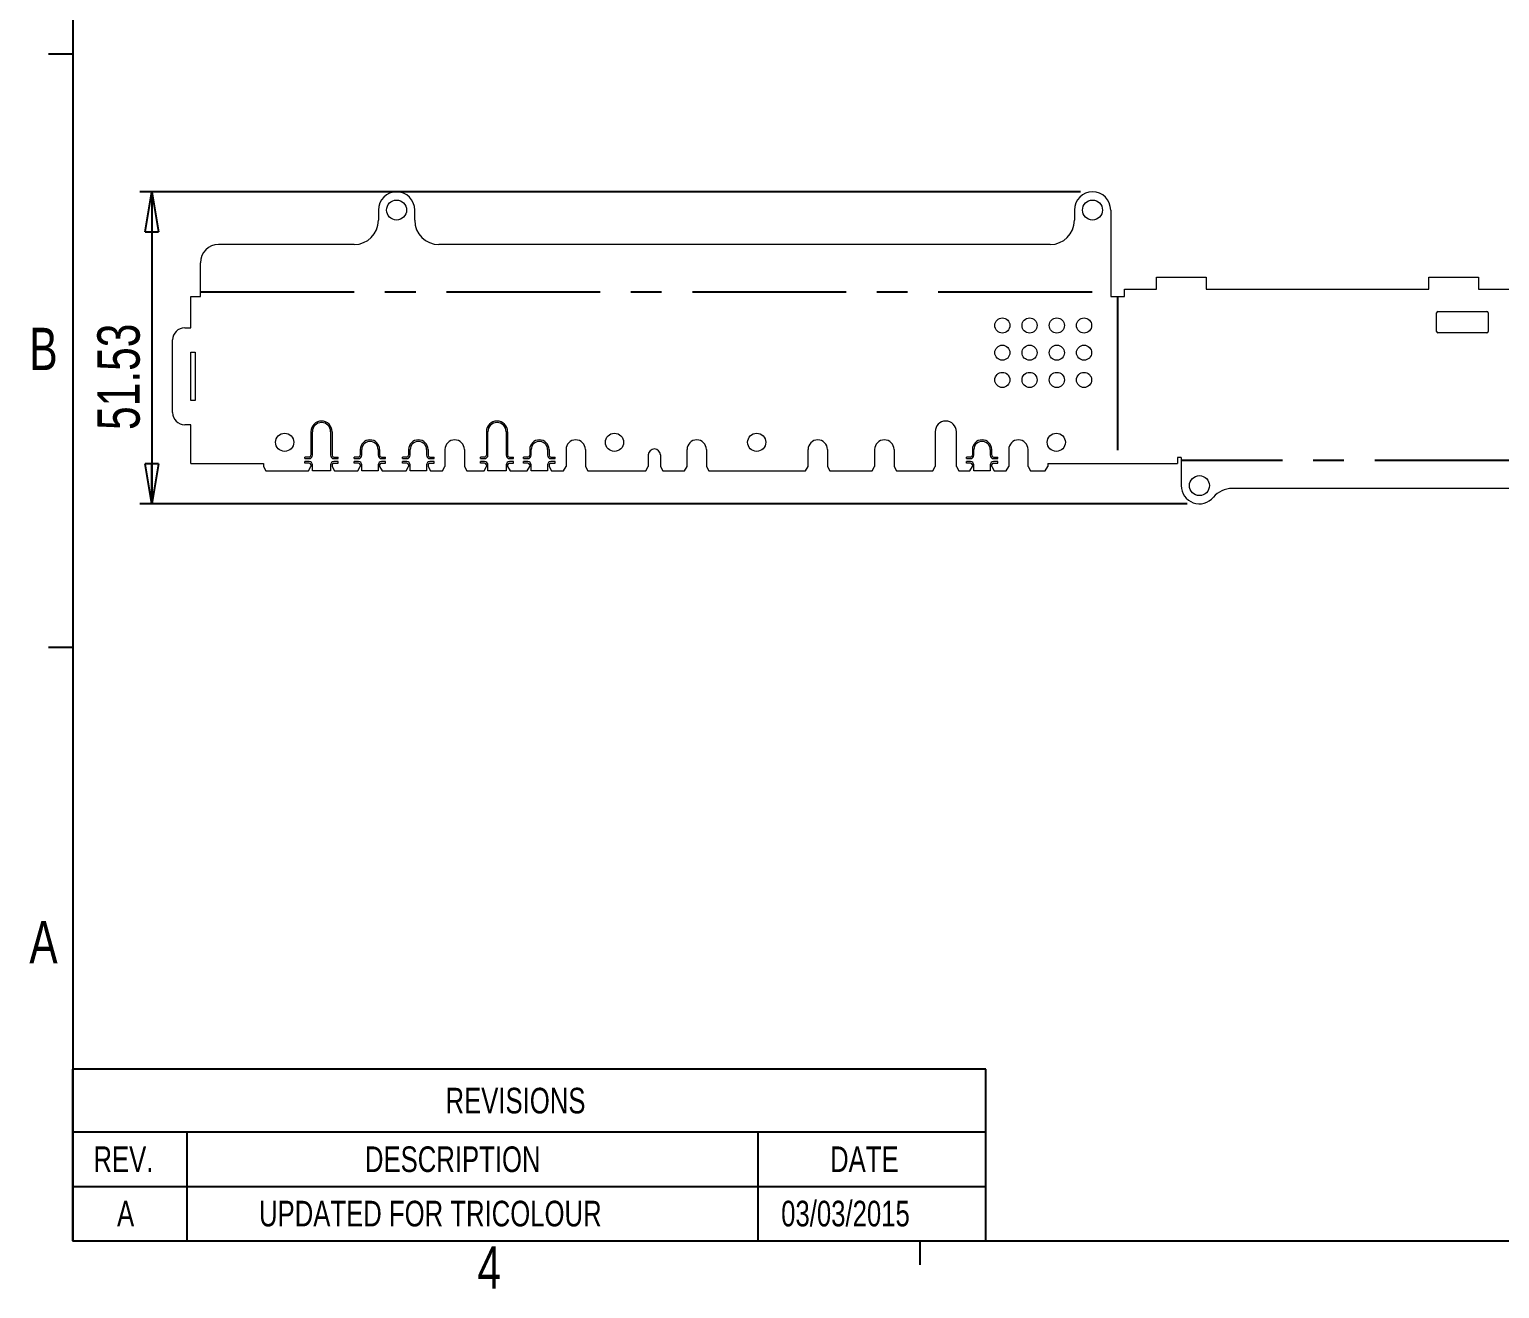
# Model space of a CAD drawing. Header units: millimetres. Extents: x 5 to 292, y 3 to 208.
# Drawn here: x 4.9 to 126.4, y 3 to 107 of the extents above; entities that cross this region are included whole.
import ezdxf

# ---------------------------------------------------------------- set-up
doc = ezdxf.new("R2010")
doc.units = ezdxf.units.MM
doc.linetypes.add('CENTERX2', pattern=[20.32, 12.7, -2.54, 2.54, -2.54])
doc.layers.add('DIMENSIONS', color=179, linetype='Continuous')
doc.layers.add('FORMAT', color=7, linetype='Continuous')
doc.styles.add('SLDTEXTSTYLE1', font='TXT', dxfattribs={"width": 0.75})
doc.dimstyles.new('SLDDIMSTYLE0', dxfattribs={"dimtxt": 3.5, "dimasz": 3.302, "dimexe": 0, "dimexo": 0.0625, "dimgap": 0.875, "dimtad": 2, "dimlfac": 2, "dimrnd": 1e-09, "dimzin": 12, "dimdsep": 46, "dimtxsty": 'SLDTEXTSTYLE1', "dimblk1": 'CLOSED', "dimblk2": 'CLOSED', "dimsah": 1, "dimcen": 0.09, "dimadec": 0, "dimazin": 3, "dimtfac": 1, "dimtmove": 0, "dimatfit": 0, "dimldrblk": 'CLOSED', "dimfxl": 1, "dimfrac": 2, "dimtolj": 1, "dimtzin": 12, "dimarcsym": 0})

# ---------------------------------------------------------------- blocks, each defined once
blk = doc.blocks.new('SW_TABLEANNOTATION_0')
at = {"layer": 'DIMENSIONS', "color": 0}
for p, q in [((0, 0), (0, -14.16)), ((75.46, 0), (0, 0)), ((75.46, -14.16), (75.46, 0)), ((0, -5.18), (75.46, -5.18)), ((9.43, -5.18), (9.43, -9.67)), ((56.6, -5.18), (56.6, -9.67)), ((0, -9.67), (75.46, -9.67)), ((9.43, -9.67), (9.43, -14.16)), ((56.6, -9.67), (56.6, -14.16)), ((0, -14.16), (75.46, -14.16))]:
    blk.add_line(p, q, dxfattribs=at)
at = {"layer": 'DIMENSIONS', "color": 0, "attachment_point": 1, "style": 'SLDTEXTSTYLE1'}
for s, insert, char_height in [('REVISIONS', (30.81, -1.53), 2.117), ('REV.', (1.72, -6.37), 2.117), ('DESCRIPTION', (24.15, -6.37), 2.1167), ('DATE', (62.58, -6.37), 2.117), ('A', (3.67, -10.86), 2.12), ('UPDATED FOR TRICOLOUR', (15.4, -10.86), 2.1167), ('03/03/2015', (58.54, -10.86), 2.117)]:
    blk.add_mtext(s, dxfattribs=dict(at, insert=insert, char_height=char_height))
blk = doc.blocks.new('_CLOSED')
at = {"color": 0, "linetype": 'ByBlock', "lineweight": -2}
for p, q in [((-1, 0.166667), (0, 0)), ((-1, 0.166667), (-1, -0.166667)), ((0, 0), (-1, -0.166667)), ((0, 0), (-1, 0))]:
    blk.add_line(p, q, dxfattribs=at)
blk = doc.blocks.new('_D')
at = {"layer": 'DIMENSIONS'}
for p, q in [((91.75, 93.63), (14.04, 93.63)), ((15.04, 93.63), (15.04, 67.86)), ((100.58, 67.86), (14.04, 67.86))]:
    blk.add_line(p, q, dxfattribs=at)
at = {"layer": 'DIMENSIONS', "xscale": 3.302, "yscale": 3.302}
for p, rotation in [((15.04, 93.63, 27.85), 90), ((15.04, 67.86, 27.85), 270)]:
    blk.add_blockref('_CLOSED', p, dxfattribs=dict(at, rotation=rotation))
at = {"layer": 'DIMENSIONS', "insert": (10.53, 73.96), "char_height": 3.5, "attachment_point": 1, "rotation": 90, "style": 'SLDTEXTSTYLE1'}
blk.add_mtext('51.53', dxfattribs=at)

msp = doc.modelspace()

# ---------------------------------------------------------------- linework, layer by layer
at = {"color": 7, "linetype": 'Continuous', "lineweight": 15}
for p, q in [((33.7529, 92.1263), (33.7529, 91.2763)), ((36.7529, 91.2763), (36.7529, 92.1263)), ((91.2529, 92.1263), (91.2529, 91.2763)), ((94.2529, 92.1263), (94.2529, 84.9943)), ((31.7529, 89.2763), (20.5529, 89.2763)), ((89.2529, 89.2763), (38.7529, 89.2763)), ((19.0529, 84.9943), (19.0529, 87.7763)), ((98.0349, 85.5943), (98.0349, 86.5943)), ((98.0349, 86.5943), (102.1349, 86.5943)), ((102.1349, 86.5943), (102.1349, 85.5943)), ((120.5349, 85.5943), (120.5349, 86.5943)), ((120.5349, 86.5943), (124.6349, 86.5943)), ((124.6349, 86.5943), (124.6349, 85.5943)), ((95.3849, 84.9943), (95.3849, 85.5943)), ((95.3849, 85.5943), (98.0349, 85.5943)), ((102.1349, 85.5943), (120.5349, 85.5943)), ((124.6349, 85.5943), (143.0349, 85.5943)), ((18.2529, 82.3943), (18.2529, 84.9943)), ((18.2529, 84.9943), (19.0529, 84.9943)), ((94.2529, 84.9943), (95.3849, 84.9943)), ((121.1849, 82.0943), (121.1849, 83.6443)), ((121.2849, 83.7443), (125.3349, 83.7443)), ((125.4349, 83.6443), (125.4349, 82.0943)), ((16.7529, 75.3943), (16.7529, 81.3943)), ((17.7529, 82.3943), (18.2529, 82.3943)), ((125.3349, 81.9943), (121.2849, 81.9943)), ((18.2529, 80.3943), (18.6029, 80.3943)), ((18.2529, 76.3943), (18.2529, 80.3943)), ((18.6029, 80.3943), (18.6029, 76.3943)), ((18.6029, 76.3943), (18.2529, 76.3943)), ((18.2529, 74.3943), (17.7529, 74.3943)), ((18.2529, 71.1943), (18.2529, 74.3943)), ((28.1779, 73.8193), (28.1779, 71.8693)), ((28.3029, 71.8693), (28.3029, 73.8193)), ((29.8029, 73.8193), (29.8029, 71.8693)), ((29.9279, 73.8193), (29.9279, 71.8693)), ((42.6779, 73.8193), (42.6779, 71.8693)), ((42.8029, 71.8693), (42.8029, 73.8193)), ((44.3029, 73.8193), (44.3029, 71.8693)), ((44.4279, 73.8193), (44.4279, 71.8693)), ((79.7529, 73.8193), (79.7529, 70.9407)), ((81.5029, 70.9407), (81.5029, 73.8193)), ((28.0279, 71.7193), (27.6779, 71.7193)), ((27.6779, 71.5943), (27.6779, 71.7193)), ((30.0779, 71.7193), (30.4279, 71.7193)), ((30.4279, 71.5943), (30.4279, 71.7193)), ((32.1029, 71.7193), (31.7529, 71.7193)), ((31.7529, 71.5943), (31.7529, 71.7193)), ((32.2529, 72.3443), (32.2529, 71.8693)), ((32.3779, 71.8693), (32.3779, 72.3443)), ((33.7279, 72.3443), (33.7279, 71.8693)), ((33.8529, 72.3443), (33.8529, 71.8693)), ((34.0029, 71.7193), (34.3529, 71.7193)), ((34.3529, 71.5943), (34.3529, 71.7193)), ((36.1029, 71.7193), (35.7529, 71.7193)), ((35.7529, 71.5943), (35.7529, 71.7193)), ((36.2529, 72.3443), (36.2529, 71.8693)), ((36.3779, 71.8693), (36.3779, 72.3443)), ((37.7279, 72.3443), (37.7279, 71.8693)), ((37.8529, 72.3443), (37.8529, 71.8693)), ((38.0029, 71.7193), (38.3529, 71.7193)), ((38.3529, 71.5943), (38.3529, 71.7193)), ((39.2529, 72.3443), (39.2529, 70.9407)), ((40.8529, 72.3443), (40.8529, 70.9407)), ((42.5279, 71.7193), (42.1779, 71.7193)), ((42.1779, 71.5943), (42.1779, 71.7193)), ((44.5779, 71.7193), (44.9279, 71.7193)), ((44.9279, 71.5943), (44.9279, 71.7193)), ((46.1029, 71.7193), (45.7529, 71.7193)), ((45.7529, 71.5943), (45.7529, 71.7193)), ((46.2529, 72.3443), (46.2529, 71.8693)), ((46.3779, 71.8693), (46.3779, 72.3443)), ((47.7279, 72.3443), (47.7279, 71.8693)), ((47.8529, 72.3443), (47.8529, 71.8693)), ((48.0029, 71.7193), (48.3529, 71.7193)), ((48.3529, 71.5943), (48.3529, 71.7193)), ((49.2529, 72.3443), (49.2529, 70.9407)), ((50.8529, 72.3443), (50.8529, 70.9407)), ((56.0529, 71.8943), (56.0529, 70.9407)), ((57.0529, 71.8943), (57.0529, 70.9407)), ((59.2529, 70.9407), (59.2529, 72.3443)), ((60.8529, 72.3443), (60.8529, 70.9407)), ((69.2529, 70.9407), (69.2529, 72.3443)), ((70.8529, 72.3443), (70.8529, 70.9407)), ((74.7529, 72.3443), (74.7529, 70.9407)), ((76.3529, 72.3443), (76.3529, 70.9407)), ((82.6779, 71.7193), (82.3279, 71.7193)), ((82.3279, 71.5943), (82.3279, 71.7193)), ((82.8279, 72.3443), (82.8279, 71.8693)), ((82.9529, 71.8693), (82.9529, 72.3443)), ((84.3029, 72.3443), (84.3029, 71.8693)), ((84.4279, 71.8693), (84.4279, 72.3443)), ((84.5779, 71.7193), (84.9279, 71.7193)), ((84.9279, 71.5943), (84.9279, 71.7193)), ((85.8279, 72.3443), (85.8279, 70.9407)), ((87.4279, 70.9407), (87.4279, 72.3443)), ((100.0849, 71.6943), (99.7849, 71.6943)), ((99.7849, 71.6943), (99.7849, 71.1943)), ((100.0849, 71.6943), (100.0849, 69.3624)), ((18.2529, 71.1943), (24.2529, 71.1943)), ((24.2529, 71.1943), (24.2529, 70.9407)), ((24.2529, 70.9407), (24.4529, 70.5943)), ((24.4529, 70.5943), (27.9779, 70.5943)), ((27.6779, 71.5943), (28.0279, 71.5943)), ((28.0279, 71.3443), (27.6779, 71.3443)), ((27.6779, 71.2193), (27.6779, 71.3443)), ((28.0279, 71.2193), (27.6779, 71.2193)), ((27.9779, 70.5943), (28.1779, 70.9407)), ((28.1779, 71.0693), (28.1779, 70.9407)), ((28.3029, 70.5907), (28.3029, 71.0693)), ((29.8029, 70.5907), (28.3029, 70.5907)), ((29.8029, 71.0693), (29.8029, 70.5907)), ((29.9279, 71.0693), (29.9279, 70.9407)), ((29.9279, 70.9407), (30.1279, 70.5943)), ((30.0779, 71.5943), (30.4279, 71.5943)), ((30.4279, 71.3443), (30.0779, 71.3443)), ((30.0779, 71.2193), (30.4279, 71.2193)), ((30.1279, 70.5943), (32.0529, 70.5943)), ((30.4279, 71.2193), (30.4279, 71.3443)), ((31.7529, 71.5943), (32.1029, 71.5943)), ((32.1029, 71.3443), (31.7529, 71.3443)), ((31.7529, 71.2193), (31.7529, 71.3443)), ((32.1029, 71.2193), (31.7529, 71.2193)), ((32.0529, 70.5943), (32.2529, 70.9407)), ((32.2529, 71.0693), (32.2529, 70.9407)), ((32.3779, 70.5943), (32.3779, 71.0693)), ((33.7279, 70.5943), (32.3779, 70.5943)), ((33.7279, 71.0693), (33.7279, 70.5943)), ((33.8529, 71.0693), (33.8529, 70.9407)), ((33.8529, 70.9407), (34.0529, 70.5943)), ((34.0029, 71.5943), (34.3529, 71.5943)), ((34.3529, 71.3443), (34.0029, 71.3443)), ((34.0029, 71.2193), (34.3529, 71.2193)), ((34.0529, 70.5943), (36.0529, 70.5943)), ((34.3529, 71.2193), (34.3529, 71.3443)), ((35.7529, 71.5943), (36.1029, 71.5943)), ((36.1029, 71.3443), (35.7529, 71.3443)), ((35.7529, 71.2193), (35.7529, 71.3443)), ((36.1029, 71.2193), (35.7529, 71.2193)), ((36.0529, 70.5943), (36.2529, 70.9407)), ((36.2529, 71.0693), (36.2529, 70.9407)), ((36.3779, 70.5943), (36.3779, 71.0693)), ((37.7279, 70.5943), (36.3779, 70.5943)), ((37.7279, 71.0693), (37.7279, 70.5943)), ((37.8529, 71.0693), (37.8529, 70.9407)), ((37.8529, 70.9407), (38.0529, 70.5943)), ((38.0029, 71.5943), (38.3529, 71.5943)), ((38.3529, 71.3443), (38.0029, 71.3443)), ((38.0029, 71.2193), (38.3529, 71.2193)), ((38.0529, 70.5943), (39.0529, 70.5943)), ((38.3529, 71.2193), (38.3529, 71.3443)), ((39.0529, 70.5943), (39.2529, 70.9407)), ((40.8529, 70.9407), (41.0529, 70.5943)), ((41.0529, 70.5943), (42.4779, 70.5943)), ((42.1779, 71.5943), (42.5279, 71.5943)), ((42.5279, 71.3443), (42.1779, 71.3443)), ((42.1779, 71.2193), (42.1779, 71.3443)), ((42.5279, 71.2193), (42.1779, 71.2193)), ((42.4779, 70.5943), (42.6779, 70.9407)), ((42.6779, 71.0693), (42.6779, 70.9407)), ((42.8029, 70.5907), (42.8029, 71.0693)), ((44.3029, 70.5907), (42.8029, 70.5907)), ((44.3029, 71.0693), (44.3029, 70.5907)), ((44.4279, 71.0693), (44.4279, 70.9407)), ((44.4279, 70.9407), (44.6279, 70.5943)), ((44.5779, 71.5943), (44.9279, 71.5943)), ((44.9279, 71.3443), (44.5779, 71.3443)), ((44.5779, 71.2193), (44.9279, 71.2193)), ((44.6279, 70.5943), (46.0529, 70.5943)), ((44.9279, 71.2193), (44.9279, 71.3443)), ((45.7529, 71.5943), (46.1029, 71.5943)), ((46.1029, 71.3443), (45.7529, 71.3443)), ((45.7529, 71.2193), (45.7529, 71.3443)), ((46.1029, 71.2193), (45.7529, 71.2193)), ((46.0529, 70.5943), (46.2529, 70.9407)), ((46.2529, 71.0693), (46.2529, 70.9407)), ((46.3779, 70.5943), (46.3779, 71.0693)), ((47.7279, 70.5943), (46.3779, 70.5943)), ((47.7279, 71.0693), (47.7279, 70.5943)), ((47.8529, 71.0693), (47.8529, 70.9407)), ((47.8529, 70.9407), (48.0529, 70.5943)), ((48.0029, 71.5943), (48.3529, 71.5943)), ((48.3529, 71.3443), (48.0029, 71.3443)), ((48.0029, 71.2193), (48.3529, 71.2193)), ((48.0529, 70.5943), (49.0529, 70.5943)), ((48.3529, 71.2193), (48.3529, 71.3443)), ((49.0529, 70.5943), (49.2529, 70.9407)), ((50.8529, 70.9407), (51.0529, 70.5943)), ((51.0529, 70.5943), (55.8529, 70.5943)), ((55.8529, 70.5943), (56.0529, 70.9407)), ((57.0529, 70.9407), (57.2529, 70.5943)), ((57.2529, 70.5943), (59.0529, 70.5943)), ((59.0529, 70.5943), (59.2529, 70.9407)), ((60.8529, 70.9407), (61.0529, 70.5943)), ((61.0529, 70.5943), (69.0529, 70.5943)), ((69.0529, 70.5943), (69.2529, 70.9407)), ((70.8529, 70.9407), (71.0529, 70.5943)), ((71.0529, 70.5943), (74.5529, 70.5943)), ((74.5529, 70.5943), (74.7529, 70.9407)), ((76.3529, 70.9407), (76.5529, 70.5943)), ((76.5529, 70.5943), (79.5529, 70.5943)), ((79.5529, 70.5943), (79.7529, 70.9407)), ((81.5029, 70.9407), (81.7029, 70.5943)), ((81.7029, 70.5943), (82.6279, 70.5943)), ((82.3279, 71.5943), (82.6779, 71.5943)), ((82.6779, 71.3443), (82.3279, 71.3443)), ((82.3279, 71.2193), (82.3279, 71.3443)), ((82.6779, 71.2193), (82.3279, 71.2193)), ((82.6279, 70.5943), (82.8279, 70.9407)), ((82.8279, 71.0693), (82.8279, 70.9407)), ((82.9529, 70.5943), (82.9529, 71.0693)), ((84.3029, 70.5943), (82.9529, 70.5943)), ((84.3029, 71.0693), (84.3029, 70.5943)), ((84.4279, 70.9407), (84.4279, 71.0693)), ((84.4279, 70.9407), (84.6279, 70.5943)), ((84.5779, 71.5943), (84.9279, 71.5943)), ((84.9279, 71.3443), (84.5779, 71.3443)), ((84.5779, 71.2193), (84.9279, 71.2193)), ((84.6279, 70.5943), (85.6279, 70.5943)), ((84.9279, 71.2193), (84.9279, 71.3443)), ((85.6279, 70.5943), (85.8279, 70.9407)), ((87.4279, 70.9407), (87.6279, 70.5943)), ((87.6279, 70.5943), (88.8529, 70.5943)), ((88.8529, 70.5943), (89.0529, 70.9407)), ((89.0529, 71.1943), (99.7849, 71.1943)), ((89.0529, 71.1943), (89.0529, 70.9407)), ((144.8906, 69.1283), (104.2791, 69.1283))]:
    msp.add_line(p, q, dxfattribs=at)
at = {"color": 7, "linetype": 'CENTERX2'}
for p, q in [((19.0529, 85.3603), (94.2529, 85.3603)), ((94.8189, 84.9943), (94.8189, 71.1943)), ((149.0849, 71.4284), (100.0849, 71.4284))]:
    msp.add_line(p, q, dxfattribs=at)
at = {"color": 7, "linetype": 'Continuous', "lineweight": 15}
for centre, radius in [((35.2529, 92.1263), 0.8252), ((92.7529, 92.1263), 0.8252), ((85.3029, 82.5943), 0.625), ((87.5529, 82.5943), 0.625), ((89.8029, 82.5943), 0.625), ((92.0529, 82.5943), 0.625), ((85.3029, 80.3443), 0.625), ((87.5529, 80.3443), 0.625), ((89.8029, 80.3443), 0.625), ((92.0529, 80.3443), 0.625), ((85.3029, 78.0943), 0.625), ((87.5529, 78.0943), 0.625), ((89.8029, 78.0943), 0.625), ((92.0529, 78.0943), 0.625), ((26.0079, 72.9443), 0.75), ((53.2579, 72.9443), 0.75), ((65.0079, 72.9443), 0.75), ((89.7579, 72.9443), 0.75), ((101.5849, 69.3624), 0.8252)]:
    msp.add_circle(centre, radius, dxfattribs=at)
for centre, radius, start, end in [((35.2529, 92.1263), 1.5, 0, 180), ((92.7529, 92.1263), 1.5, 0, 180), ((31.7529, 91.2763), 2, 270, 0), ((38.7529, 91.2763), 2, 180, 270), ((89.2529, 91.2763), 2, 270, 0), ((20.5529, 87.7763), 1.5, 90, 180), ((121.2849, 83.6443), 0.1, 90, 180), ((125.3349, 83.6443), 0.1, 0, 90), ((17.7529, 81.3943), 1, 90, 180), ((121.2849, 82.0943), 0.1, 180, 270), ((125.3349, 82.0943), 0.1, 270, 0), ((17.7529, 75.3943), 1, 180, 270), ((29.0529, 73.8193), 0.875, 0, 180), ((29.0529, 73.8193), 0.75, 0, 180), ((43.5529, 73.8193), 0.875, 0, 180), ((43.5529, 73.8193), 0.75, 0, 180), ((80.6279, 73.8193), 0.875, 0, 180), ((33.0529, 72.3443), 0.8, 0, 180), ((33.0529, 72.3443), 0.675, 0, 180), ((37.0529, 72.3443), 0.8, 0, 180), ((37.0529, 72.3443), 0.675, 0, 180), ((40.0529, 72.3443), 0.8, 0, 180), ((47.0529, 72.3443), 0.8, 0, 180), ((47.0529, 72.3443), 0.675, 0, 180), ((50.0529, 72.3443), 0.8, 0, 180), ((60.0529, 72.3443), 0.8, 0, 180), ((70.0529, 72.3443), 0.8, 0, 180), ((75.5529, 72.3443), 0.8, 0, 180), ((83.6279, 72.3443), 0.8, 0, 180), ((83.6279, 72.3443), 0.675, 0, 180), ((86.6279, 72.3443), 0.8, 0, 180), ((28.0279, 71.8693), 0.275, 270, 0), ((28.0279, 71.8693), 0.15, 270, 0), ((30.0779, 71.8693), 0.275, 180, 270), ((30.0779, 71.8693), 0.15, 180, 270), ((32.1029, 71.8693), 0.275, 270, 0), ((32.1029, 71.8693), 0.15, 270, 0), ((34.0029, 71.8693), 0.275, 180, 270), ((34.0029, 71.8693), 0.15, 180, 270), ((36.1029, 71.8693), 0.15, 270, 0), ((36.1029, 71.8693), 0.275, 270, 0), ((38.0029, 71.8693), 0.275, 180, 270), ((38.0029, 71.8693), 0.15, 180, 270), ((42.5279, 71.8693), 0.15, 270, 0), ((42.5279, 71.8693), 0.275, 270, 0), ((44.5779, 71.8693), 0.275, 180, 270), ((44.5779, 71.8693), 0.15, 180, 270), ((46.1029, 71.8693), 0.275, 270, 0), ((46.1029, 71.8693), 0.15, 270, 0), ((48.0029, 71.8693), 0.275, 180, 270), ((48.0029, 71.8693), 0.15, 180, 270), ((56.5529, 71.8943), 0.5, 0, 180), ((82.6779, 71.8693), 0.275, 270, 0), ((82.6779, 71.8693), 0.15, 270, 0), ((84.5779, 71.8693), 0.275, 180, 270), ((84.5779, 71.8693), 0.15, 180, 270), ((28.0279, 71.0693), 0.275, 0, 90), ((28.0279, 71.0693), 0.15, 0, 90), ((30.0779, 71.0693), 0.275, 90, 180), ((30.0779, 71.0693), 0.15, 90, 180), ((32.1029, 71.0693), 0.275, 0, 90), ((32.1029, 71.0693), 0.15, 0, 90), ((34.0029, 71.0693), 0.275, 90, 180), ((34.0029, 71.0693), 0.15, 90, 180), ((36.1029, 71.0693), 0.275, 0, 90), ((36.1029, 71.0693), 0.15, 0, 90), ((38.0029, 71.0693), 0.275, 90, 180), ((38.0029, 71.0693), 0.15, 90, 180), ((42.5279, 71.0693), 0.275, 0, 90), ((42.5279, 71.0693), 0.15, 0, 90), ((44.5779, 71.0693), 0.275, 90, 180), ((44.5779, 71.0693), 0.15, 90, 180), ((46.1029, 71.0693), 0.275, 0, 90), ((46.1029, 71.0693), 0.15, 0, 90), ((48.0029, 71.0693), 0.275, 90, 180), ((48.0029, 71.0693), 0.15, 90, 180), ((82.6779, 71.0693), 0.275, 0, 90), ((82.6779, 71.0693), 0.15, 0, 90), ((84.5779, 71.0693), 0.275, 90, 180), ((84.5779, 71.0693), 0.15, 90, 180), ((101.5849, 69.3624), 1.5, 180, 320.334987), ((104.2791, 67.1283), 2, 90, 140.334987)]:
    msp.add_arc(centre, radius, start, end, dxfattribs=at)
at = {"layer": 'FORMAT'}
for p, q in [((8.5, 203), (8.5, 7)), ((8.5, 105), (6.5, 105)), ((8.5, 56), (6.5, 56)), ((8.5, 7), (288.5, 7)), ((78.5, 5), (78.5, 7))]:
    msp.add_line(p, q, dxfattribs=at)

# ---------------------------------------------------------------- block references
at = {"layer": 'DIMENSIONS'}
msp.add_blockref('SW_TABLEANNOTATION_0', (8.4891, 21.1577), dxfattribs=at)

# ---------------------------------------------------------------- texts
at = {"layer": 'FORMAT', "char_height": 3.5, "attachment_point": 1, "style": 'SLDTEXTSTYLE1'}
for s, insert in [('B', (4.9123, 82.4023)), ('A', (4.9123, 33.4023)), ('4', (41.9353, 6.5436))]:
    msp.add_mtext(s, dxfattribs=dict(at, insert=insert))

# ---------------------------------------------------------------- dimensions: what is measured, and where the dimension line sits
at = {"layer": 'DIMENSIONS'}
dim = msp.add_linear_dim(base=(15.0449, 67.8624), p1=(92.7529, 93.6263), p2=(101.5849, 67.8624), angle=90, dimstyle='SLDDIMSTYLE0', dxfattribs=at)
dim.commit()
dim.dimension.update_dxf_attribs({"geometry": '_D', "text_midpoint": (15.0449, 79.7776), "dimtype": 160})

doc.saveas('drawing.dxf')
